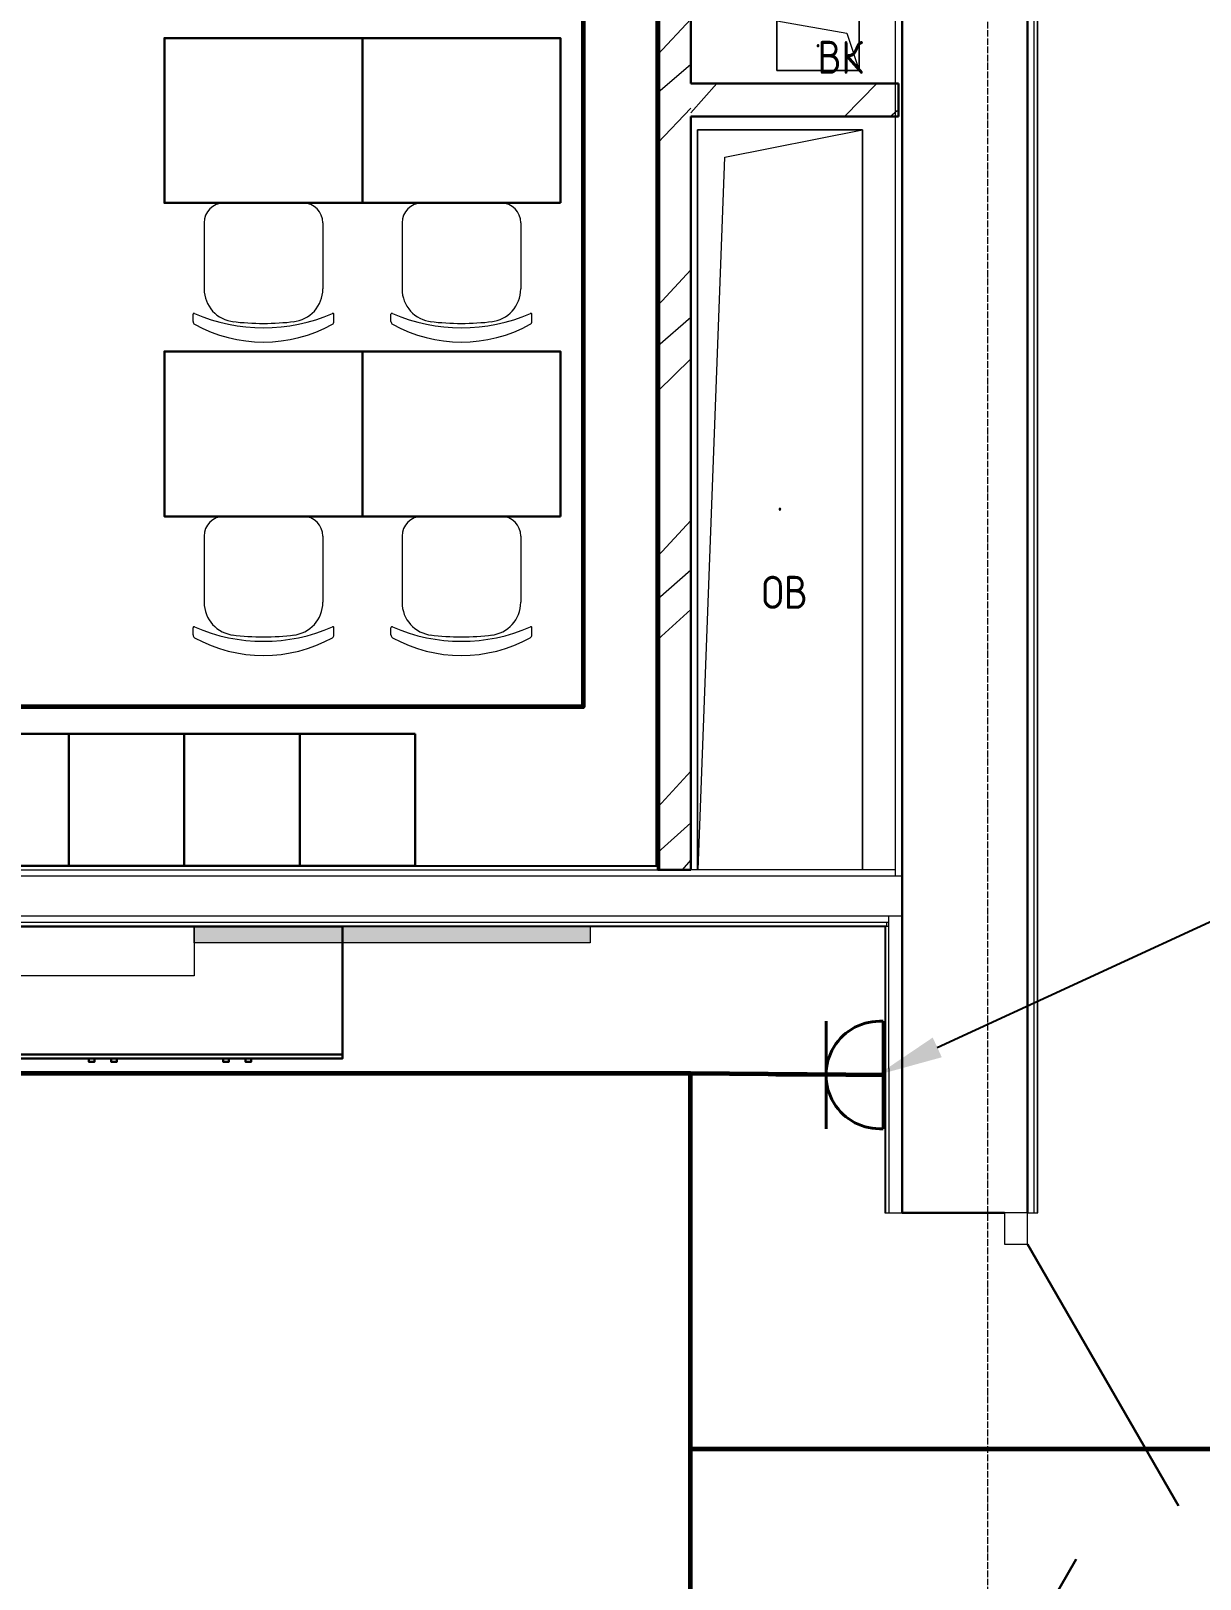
# Model space of a CAD drawing. Header units: millimetres. Extents: x -32 to 417638015, y -35 to 175284279.
# Drawn here: x 417128998 to 417132542, y 175258407 to 175263099 of the extents above; entities that cross this region are included whole.
import ezdxf
from ezdxf import colors
from ezdxf.entities.mleader import LeaderData, LeaderLine
from ezdxf.math import Vec2, Vec3

# ---------------------------------------------------------------- set-up
doc = ezdxf.new("R2010")
doc.units = ezdxf.units.MM
doc.linetypes.add('ADSK_Линия сетки', pattern=[25, 20, -2.5, 0, -2.5])
for name, color, linetype, lineweight in [('_ЭМ_гофра', 5, 'Continuous', 60), ('_ЭМ_ТХобщее_слой', 7, 'Continuous', 30), ('Аннотация', 7, 'Continuous', 18), ('Двери', 7, 'Continuous', 9), ('Обобщенные модели', 7, 'Continuous', 18), ('Оси', 253, 'Continuous', 9), ('Стены внутренние', 7, 'Continuous', 18), ('Стены несущие', 7, 'Continuous', 30), ('Стены отделка', 7, 'Continuous', 30), ('Стены перегородки', 7, 'Continuous', 30), ('Стены штриховка', 7, 'Continuous', 9), ('ТХ', 5, 'Continuous', 0), ('ШТРИХОВКА', 252, 'Continuous', 15), ('ЭМ', 5, 'Continuous', 40)]:
    doc.layers.add(name, color=color, linetype=linetype, lineweight=lineweight)
doc.layers.add('_ЭМ_Надписи', color=7, linetype='Continuous')
doc.layers.add('ЭОМ_Лотки рабочие', color=5, linetype='Continuous')
doc.styles.add('GOST Common_4', font='GOST_Common.ttf', dxfattribs={"width": 0.9, "height": 199.9999999999999})
doc.styles.add('ЭОМ', font='isocpeur.ttf', dxfattribs={"width": 0.85, "height": 250})
pattern_1 = [(45, (507.3426762534655, 158.9018102923892), (-381.6608851454391, 381.6608851454391), []), (45, (642.280676253431, 158.9018102923892), (0, 763.3217702908781), []), (45, (372.4046762534417, 158.9018102923892), (0, 763.3217702908781), [])]

# ---------------------------------------------------------------- blocks, each defined once
blk = doc.blocks.new('Стул ученич штабелир №5-7')
at = {"color": 0, "linetype": 'ByBlock', "lineweight": -2}
for p, q in [((-120.064222017827, -6.874120663269423e-05), (120.064222017827, 6.874120663269423e-05)), ((-120.0642220180016, -6.874130849610083e-05), (120.0642220177106, 6.874110476928763e-05)), ((-179.935777982173, -59.99993125879337), (-179.935777982173, -260.3112319844695)), ((-179.9357779823476, -59.99993125888795), (-179.9357779823476, -260.3112319845714)), ((180.064222017827, -59.99993125879337), (180.064222017827, -260.3112319844695)), ((180.0642220177106, -59.99993125888795), (180.0642220177106, -260.3112319845714)), ((-213.4357779821148, -359.0004116515302), (-213.4357779821148, -337.3406056039639)), ((-213.4357779822894, -359.0004116516247), (-213.4357779822894, -337.3406056040585)), ((213.564222017827, -359.0004116515302), (213.564222017827, -337.3406056039639)), ((213.5642220176524, -359.0004116516247), (213.5642220176524, -337.3406056040585))]:
    blk.add_line(p, q, dxfattribs=at)
for centre, radius, start, end in [((-119.9357779822312, -59.99993125879337), 60.00000000000227, 90, 180), ((-119.9357779823476, -59.99993125885157), 59.99999999995964, 90, 180), ((120.0642220178852, -59.99993125879337), 60.00000000000227, 0, 90), ((120.0642220177106, -59.99993125885157), 59.99999999995964, 0, 90), ((-79.93577798217302, -260.3112319844549), 100.0000000000176, 180, 264.2584419996841), ((-79.93577798234764, -260.3112319845568), 100.0000000000176, 180, 264.2584419996841), ((80.06422201782698, -260.3112319844549), 100.0000000000176, 275.7415580003159, 0), ((80.06422201765236, -260.3112319845568), 100.0000000000176, 275.7415580003159, 0), ((-210.435777982173, -337.3406056039494), 2.999999999983853, 63.89783268162118, 180), ((-210.4357779823476, -337.340605604044), 2.999999999983853, 63.89783268162118, 180), ((-203.435777982173, -359.0004116515447), 9.999999999989248, 180, 238.068250632605), ((-203.4357779823476, -359.0004116516466), 9.999999999989248, 180, 238.068250632605), ((0.06422201782697812, 142.3201924452005), 520.8201237039044, 246.3195110063149, 293.6804889936851), ((0.06422201765235513, 142.3201924450987), 520.8201237039044, 246.3195110063149, 293.6804889936851), ((0.06422201782697812, 9.04909030158342), 430.5490215606072, 240.9916647866204, 299.0083352133797), ((0.06422201765235513, 9.049090301488832), 430.5490215606072, 240.9916647866204, 299.0083352133797), ((0.06422201782697812, 435.5341415462426), 800.3966485555333, 263.2469772545854, 276.7530227454146), ((0.06422201765235513, 435.5341415461407), 800.3966485555333, 263.2469772545854, 276.7530227454146), ((203.564222017827, -359.0004116515447), 9.999999999989248, 301.931749367395, 0), ((203.5642220176524, -359.0004116516466), 9.999999999989248, 301.931749367395, 0), ((210.564222017827, -337.3406056039494), 2.999999999983853, 0, 116.1021673183788), ((210.5642220176524, -337.340605604044), 2.999999999983853, 0, 116.1021673183788)]:
    blk.add_arc(centre, radius, start, end, dxfattribs=at)
blk = doc.blocks.new('ТХ 3 этаж')
at = {"lineweight": 0}
h = blk.add_hatch(color=8, dxfattribs=at)
h.dxf.hatch_style = 1
h.paths.add_polyline_path([(6312.450251942559, 28725.66685804381), (6312.450251942559, 28675.66685804381), (5112.450251942559, 28675.66685804381), (5112.450251942559, 28725.66685804381)])
at = {"color": 8, "linetype": 'Continuous'}
blk.add_line((4112.450251942559, 28337.69435243245), (5562.450251942559, 28337.69435243245), dxfattribs=at)
at = {"color": 8}
for points in [[(5622.450251941744, 30918.33910162182), (5022.450251941744, 30918.33910162182), (5022.450251941744, 31418.33910162194), (5622.450251941744, 31418.33910162194)], [(6222.450251942209, 30918.33910162182), (5622.450251942209, 30918.33910162182), (5622.450251942209, 31418.33910162194), (6222.450251942209, 31418.33910162194)], [(5622.450251941744, 29968.33910162182), (5022.450251941744, 29968.33910162182), (5022.450251941744, 30468.33910162194), (5622.450251941744, 30468.33910162194)], [(6222.450251942209, 29968.33910162182), (5622.450251942209, 29968.33910162182), (5622.450251942209, 30468.33910162194), (6222.450251942209, 30468.33910162194)]]:
    blk.add_lwpolyline(points, close=True, dxfattribs=at)
for points in [[(4732.450251942559, 29309.66685804381), (4382.450251942559, 29309.66685804381), (4382.450251942559, 28909.66685804381), (4732.450251942559, 28909.66685804381), (4732.450251942559, 29309.66685804381)], [(5082.450251942559, 29309.66685804381), (4732.450251942559, 29309.66685804381), (4732.450251942559, 28909.66685804381), (5082.450251942559, 28909.66685804381), (5082.450251942559, 29309.66685804381)], [(5432.450251942559, 29309.66685804381), (5082.450251942559, 29309.66685804381), (5082.450251942559, 28909.66685804381), (5432.450251942559, 28909.66685804381), (5432.450251942559, 29309.66685804381)], [(5782.450251942559, 29309.66685804381), (5432.450251942559, 29309.66685804381), (5432.450251942559, 28909.66685804381), (5782.450251942559, 28909.66685804381), (5782.450251942559, 29309.66685804381)]]:
    blk.add_lwpolyline(points, dxfattribs=at)
at = {"color": 8, "linetype": 'Continuous', "lineweight": 5}
blk.add_lwpolyline([(5112.450251942559, 28575.66685804381), (3112.450251942559, 28575.66685804381), (3112.450251942559, 28725.66685804381), (5112.450251942559, 28725.66685804381)], close=True, dxfattribs=at)
at = {"color": 8, "linetype": 'Continuous'}
for points in [[(4112.450251942559, 28725.66685804381), (4112.450251942559, 28325.66685804381), (5562.450251942559, 28325.66685804381), (5562.450251942559, 28725.66685804381)], [(4810.682111009082, 28325.66685804381), (4793.304441219254, 28325.66685804381), (4793.304441219254, 28315.44542451791), (4810.682111009082, 28315.44542451791)], [(4878.360665223619, 28325.66685804381), (4860.982995433791, 28325.66685804381), (4860.982995433791, 28315.44542451791), (4878.360665223619, 28315.44542451791)], [(5217.704884970153, 28325.66685804381), (5200.327215180325, 28325.66685804381), (5200.327215180325, 28315.44542451791), (5217.704884970153, 28315.44542451791)], [(5285.38343918469, 28325.66685804381), (5268.005769394862, 28325.66685804381), (5268.005769394862, 28315.44542451791), (5285.38343918469, 28315.44542451791)]]:
    blk.add_lwpolyline(points, close=True, dxfattribs=at)
at = {"color": 8, "lineweight": 0}
blk.add_lwpolyline([(6312.450251942559, 28725.66685804381), (6312.450251942559, 28675.66685804381), (5112.450251942559, 28675.66685804381), (5112.450251942559, 28725.66685804381), (6312.450251942559, 28725.66685804381)], dxfattribs=at)
at = {"layer": 'ТХ', "color": 8, "lineweight": 0}
for p in [(5322.450251941744, 30918.33910162182), (5922.450251942675, 30918.33910162182), (5322.450251941744, 29968.33910162182), (5922.450251942675, 29968.33910162182)]:
    blk.add_blockref('Стул ученич штабелир №5-7', p, dxfattribs=at)
blk = doc.blocks.new('План 3 этажа')
at = {"layer": 'Стены внутренние', "lineweight": 9}
h = blk.add_hatch(dxfattribs=at)
h.set_pattern_fill('FP_1', color=8, style=0, pattern_type=2)
h.set_pattern_definition(pattern_1)
h.paths.add_polyline_path([(-493.2549954006099, 29016.20903639261), (-393.2549954006099, 29016.20903639261), (-393.2549954006099, 31628.69854756814), (-487.2549954006099, 31628.69854756814), (-487.2549954006099, 31577.29854756814), (-493.2549954006099, 31588.69854756814), (-493.2549954006099, 29245.13603528634)])
h = blk.add_hatch(dxfattribs=at)
h.set_pattern_fill('FP_1', color=8, style=0, pattern_type=2)
h.set_pattern_definition(pattern_1)
h.paths.add_polyline_path([(232.2813685841975, 31298.69854756816), (231.6272371496307, 31398.69854756816), (-393.2549954006099, 31398.69854756816), (-393.2549954006099, 31298.69854756816), (227.3426762534655, 31298.69854756816)])
at = {"layer": 'Двери', "color": 8}
for p, q in [((627.342676253463, 27975.90181029238), (557.3426762534675, 27975.90181029238)), ((557.3426762534675, 27975.90181029238), (557.3426762534673, 27880.90181029237)), ((627.3426762534627, 27880.90181029237), (627.342676253463, 27975.90181029238)), ((557.3426762534673, 27880.90181029237), (627.3426762534627, 27880.90181029237))]:
    blk.add_line(p, q, dxfattribs=at)
at = {"layer": 'Двери', "color": 8, "lineweight": 30}
for p, q in [((627.3426762534627, 27880.90181029237), (1084.842676253462, 27088.48856582961)), ((627.3426762534604, 26670.90181029237), (774.8426762534616, 26926.37930440878))]:
    blk.add_line(p, q, dxfattribs=at)
at = {"layer": 'Обобщенные модели', "color": 8}
for p, q in [((-132.6573237465374, 31438.69854756812), (-132.6573237465365, 31588.69854756812)), ((-132.6573237465365, 31588.69854756812), (79.84267625346604, 31551.19854756813)), ((-132.6573237465365, 31588.69854756812), (-132.6573237465374, 31438.69854756812)), ((117.3426762534683, 31588.69854756812), (117.3426762534674, 31438.69854756812)), ((117.3426762534674, 31438.69854756812), (117.3426762534683, 31588.69854756812)), ((79.84267625346604, 31551.19854756813), (117.3426762534674, 31438.69854756812)), ((117.3426762534674, 31438.69854756812), (-132.6573237465374, 31438.69854756812)), ((-132.6573237465374, 31438.69854756812), (117.3426762534674, 31438.69854756812)), ((-373.0919707080459, 29016.20903639257), (-373.0919707080459, 31258.69854756813)), ((-373.0919707080459, 31258.69854756813), (126.908029291954, 31258.69854756813)), ((126.908029291954, 31258.69854756813), (-373.0919707080459, 31258.69854756813)), ((-373.0919707080459, 31258.69854756813), (-373.0919707080459, 29016.20903639257)), ((-289.7586373747197, 31175.36521423479), (126.9080292919541, 31258.69854756813)), ((126.908029291954, 31258.69854756813), (126.908029291954, 29016.20903639257)), ((126.908029291954, 29016.20903639257), (126.908029291954, 31258.69854756813)), ((-370.9299222559994, 29016.20903639257), (-289.7586373747197, 31175.36521423479))]:
    blk.add_line(p, q, dxfattribs=at)
for centre, radius, start, end in [((-7.65732374653453, 31513.69854756812), 2.500000000000002, 89.99999999999945, 269.9999999999986), ((-7.65732374653453, 31513.69854756812), 2.500000000000002, 105.0000000000263, 180), ((-7.65732374653453, 31513.69854756812), 2.499999999999998, 209.9999999999997, 269.999999999999), ((-7.65732374653453, 31513.69854756812), 2.500000000000002, 269.9999999999992, 89.9999999999995), ((-7.65732374653453, 31513.69854756812), 2.499999999999999, 329.9999999999999, 74.99999999997331), ((-123.0919707080466, 30108.69854756812), 2.500000000000002, 0, 180), ((-123.0919707080466, 30108.69854756812), 2.500000000000002, 180, 0), ((-123.0919707080466, 30108.69854756812), 2.499999999999999, 60.0000000000418, 165.0000000000051), ((-123.0919707080466, 30108.69854756812), 2.500000000000002, 194.9999999999949, 270), ((-123.0919707080466, 30108.69854756812), 2.499999999999998, 299.9999999999575, 0)]:
    blk.add_arc(centre, radius, start, end, dxfattribs=at)
at = {"layer": 'Оси', "color": 8, "linetype": 'ADSK_Линия сетки'}
blk.add_line((506.9080292918952, -3523.687778418606), (506.9080292919534, 43515.24606842796), dxfattribs=at)
at = {"layer": 'Стены несущие', "color": 8}
for p, q in [((247.3426762534655, 28996.20903639256), (247.3426762535237, 34073.90181029239)), ((627.3426762534655, 27975.90181029238), (627.3426762535237, 34073.90181029239)), ((-493.2549954006099, 31628.6985475681), (-493.2549954006099, 29016.20903639257)), ((-393.2549954006099, 31398.69854756812), (-393.2549954006099, 31628.6985475681)), ((236.7450045993901, 31398.69854756812), (-393.2549954006099, 31398.69854756812)), ((236.7450045993901, 31298.69854756812), (236.7450045993901, 31398.69854756812)), ((-393.2549954006099, 31298.69854756812), (236.7450045993901, 31298.69854756812)), ((-393.2549954006099, 29016.20903639257), (-393.2549954006099, 31298.69854756812)), ((-493.2549954006099, 29016.20903639257), (-393.2549954006099, 29016.20903639257)), ((247.3426762534655, 28996.20903639256), (247.3426762534655, 27975.90181029238)), ((247.3426762534655, 27975.90181029238), (557.3426762534655, 27975.90181029238))]:
    blk.add_line(p, q, dxfattribs=at)
at = {"layer": 'Стены отделка', "color": 8, "lineweight": 9}
for p, q in [((659.3426762534655, 27975.90181029238), (659.3426762535237, 34073.90181029239)), ((-499.2549954006099, 31641.1985475681), (-499.2549954006099, 29028.20903639257)), ((-487.2549954006099, 29016.20903639256), (-487.2549954006099, 31641.1985475681)), ((227.3426762534655, 28996.20903639256), (227.3426762534655, 31628.6985475681)), ((-5890.445001929242, 29016.20903639259), (-493.2549954006099, 29016.20903639257)), ((-499.2549954006099, 29028.20903639257), (-5878.445001929242, 29028.20903639259)), ((227.3426762534655, 29016.20903639256), (-393.2549954006099, 29016.20903639257)), ((207.3426762534655, 28856.20903639256), (-5890.4450019293, 28856.20903639259)), ((201.3426762534655, 28844.20903639256), (201.3426762534655, 28856.20903639257)), ((207.3426762534655, 28413.54986376725), (207.3426762534655, 28876.20903639256)), ((-5878.4450019293, 28844.20903639259), (195.3426762534655, 28844.20903639256)), ((195.3426762534655, 28844.20903639256), (195.3426762534655, 27975.90181029238)), ((207.3426762534655, 28844.20903639256), (201.3426762534655, 28844.20903639256)), ((195.3426762534655, 27975.90181029238), (247.3426762534655, 27975.90181029238)), ((627.3426762534655, 27975.90181029238), (659.3426762534655, 27975.90181029238))]:
    blk.add_line(p, q, dxfattribs=at)
at = {"layer": 'Стены перегородки', "color": 8, "lineweight": 18}
for p, q in [((247.3426762534655, 28996.20903639256), (-5910.4450019293, 28996.20903639259)), ((-5910.4450019293, 28876.20903639259), (247.3426762534655, 28876.20903639257))]:
    blk.add_line(p, q, dxfattribs=at)
at = {"layer": 'Стены штриховка', "color": 8}
for p, q in [((647.3426762534655, 27975.90181029238), (647.3426762535237, 34073.90181029239)), ((657.3426762534655, 27975.90181029238), (657.3426762535237, 34073.90181029239)), ((-497.2549954006099, 31641.1985475681), (-497.2549954006099, 29026.20903639256)), ((-497.2549954006099, 29026.20903639257), (-5880.445001929242, 29026.20903639259)), ((-5880.4450019293, 28846.20903639259), (201.3426762534655, 28846.20903639256)), ((197.3426762534655, 28844.20903639256), (197.3426762534655, 27975.90181029238)), ((201.3426762534655, 28844.20903639256), (197.3426762534655, 28844.20903639256)), ((207.3426762534655, 28413.54986376725), (207.3426762534655, 27975.90181029238))]:
    blk.add_line(p, q, dxfattribs=at)
at = {"layer": 'ЭОМ_Лотки рабочие'}
blk.add_blockref('ТХ 3 этаж', (-7010.895253870607, 118.5421783487909), dxfattribs=at)
at = {"layer": 'Аннотация', "color": 8, "lineweight": 9, "char_height": 100, "width": 156.348, "attachment_point": 1, "line_spacing_factor": 1.022765581104984, "style": 'GOST Common_4'}
for s, insert in [('\\pxt3.6,7.2,10.8,14.4,18,21.6,25.2,28.8,32.4,36,39.6,43.2,46.8,50.4,54,57.6,61.2,64.8,68.4,72,75.6,79.2,82.8,86.4,90,93.6,97.2,100.8,104.4,108,111.6,115.2;{ВК}', (-8.801718993345276, 31528.4924817745)), ('\\pxt3.6,7.2,10.8,14.4,18,21.6,25.2,28.8,32.4,36,39.6,43.2,46.8,50.4,54,57.6,61.2,64.8,68.4,72,75.6,79.2,82.8,86.4,90,93.6,97.2,100.8,104.4,108,111.6,115.2;{ОВ}', (-178.417066999129, 29906.85513905303))]:
    blk.add_mtext(s, dxfattribs=dict(at, insert=insert))
blk = doc.blocks.new('_ЭМ_ТХ2_3 этаж_нов')
at = {"lineweight": 0}
h = blk.add_hatch(color=8, dxfattribs=at)
h.dxf.hatch_style = 1
h.paths.add_polyline_path([(5294.64696878026, 28690.3072261006), (5294.64696878026, 28640.3072261006), (4094.64696878026, 28640.3072261006), (4094.64696878026, 28690.3072261006)])
at = {"color": 8, "linetype": 'Continuous'}
blk.add_line((3094.64696878026, 28302.33472048923), (4544.64696878026, 28302.33472048923), dxfattribs=at)
at = {"color": 8}
for points in [[(4604.646968779445, 30882.9794696786), (4004.646968779445, 30882.9794696786), (4004.646968779445, 31382.9794696787), (4604.646968779445, 31382.9794696787)], [(5204.646968779911, 30882.9794696786), (4604.646968779911, 30882.9794696786), (4604.646968779911, 31382.9794696787), (5204.646968779911, 31382.9794696787)], [(4604.646968779445, 29932.9794696786), (4004.646968779445, 29932.9794696786), (4004.646968779445, 30432.9794696787), (4604.646968779445, 30432.9794696787)], [(5204.646968779911, 29932.9794696786), (4604.646968779911, 29932.9794696786), (4604.646968779911, 30432.9794696787), (5204.646968779911, 30432.9794696787)]]:
    blk.add_lwpolyline(points, close=True, dxfattribs=at)
for points in [[(3714.64696878026, 29274.30722610059), (3364.64696878026, 29274.30722610059), (3364.64696878026, 28874.30722610059), (3714.64696878026, 28874.30722610059), (3714.64696878026, 29274.30722610059)], [(4064.64696878026, 29274.30722610059), (3714.64696878026, 29274.30722610059), (3714.64696878026, 28874.30722610059), (4064.64696878026, 28874.30722610059), (4064.64696878026, 29274.30722610059)], [(4414.64696878026, 29274.30722610059), (4064.64696878026, 29274.30722610059), (4064.64696878026, 28874.30722610059), (4414.64696878026, 28874.30722610059), (4414.64696878026, 29274.30722610059)], [(4764.64696878026, 29274.30722610059), (4414.64696878026, 29274.30722610059), (4414.64696878026, 28874.30722610059), (4764.64696878026, 28874.30722610059), (4764.64696878026, 29274.30722610059)]]:
    blk.add_lwpolyline(points, dxfattribs=at)
at = {"color": 8, "linetype": 'Continuous', "lineweight": 5}
blk.add_lwpolyline([(4094.64696878026, 28540.30722610061), (2094.64696878026, 28540.30722610061), (2094.64696878026, 28690.3072261006), (4094.64696878026, 28690.3072261006)], close=True, dxfattribs=at)
at = {"color": 8, "linetype": 'Continuous'}
for points in [[(3094.64696878026, 28690.3072261006), (3094.64696878026, 28290.3072261006), (4544.64696878026, 28290.3072261006), (4544.64696878026, 28690.3072261006)], [(3792.878827846784, 28290.3072261006), (3775.501158056955, 28290.3072261006), (3775.501158056955, 28280.0857925747), (3792.878827846784, 28280.0857925747)], [(3860.557382061321, 28290.3072261006), (3843.179712271492, 28290.3072261006), (3843.179712271492, 28280.0857925747), (3860.557382061321, 28280.0857925747)], [(4199.901601807855, 28290.3072261006), (4182.523932018026, 28290.3072261006), (4182.523932018026, 28280.0857925747), (4199.901601807855, 28280.0857925747)], [(4267.580156022392, 28290.3072261006), (4250.202486232563, 28290.3072261006), (4250.202486232563, 28280.0857925747), (4267.580156022392, 28280.0857925747)]]:
    blk.add_lwpolyline(points, close=True, dxfattribs=at)
at = {"color": 8, "lineweight": 0}
blk.add_lwpolyline([(5294.64696878026, 28690.3072261006), (5294.64696878026, 28640.3072261006), (4094.64696878026, 28640.3072261006), (4094.64696878026, 28690.3072261006), (5294.64696878026, 28690.3072261006)], dxfattribs=at)
at = {"layer": 'ТХ', "color": 8, "lineweight": 0}
for p in [(4304.646968779445, 30882.9794696786), (4904.646968780376, 30882.9794696786), (4304.646968779445, 29932.9794696786), (4904.646968780376, 29932.9794696786)]:
    blk.add_blockref('Стул ученич штабелир №5-7', p, dxfattribs=at)
blk = doc.blocks.new('1м розетка IP20')
at = {"layer": 'ЭМ', "color": 5}
for p, q in [((-10.46755168188247, 162.7321568910265), (-10.46755168192612, -162.7321568912412)), ((163.0684657593665, 162.7321568816078), (163.0684657593374, -162.7321569010965)), ((-10.46755168189702, -1.091393642127514e-10), (315.4856732268672, -3.637978807091713e-11))]:
    blk.add_line(p, q, dxfattribs=at)
blk.add_arc((0, 0), 163.0684657580474, 266.3195877734414, 93.6804122265587, dxfattribs=at)

msp = doc.modelspace()

# ---------------------------------------------------------------- linework, layer by layer
at = {"layer": '_ЭМ_гофра', "linetype": 'ByBlock'}
for points in [[(417126311.3208384, 175267643.8266903), (417131179.7836601, 175267643.8266903), (417131179.7836601, 175263704.4571696), (417130671.9000699, 175263704.4571696), (417130671.9000699, 175261050.2148991), (417126027.1716712, 175261050.2148991), (417126032.7336128, 175260568.8721872)], [(417130997.3636516, 175253090.957278), (417130997.3636516, 175259938.6647969), (417126406.7484149, 175259938.6647969), (417126166.7749418, 175260396.8721872)], [(417131586.9266139, 175259934.6106932), (417130997.3636516, 175259938.6647969)], [(417130997.3636516, 175258801.6805926), (417132663.3096298, 175258801.6805926)]]:
    msp.add_lwpolyline(points, dxfattribs=at)

# ---------------------------------------------------------------- block references
at = {"layer": '_ЭМ_ТХобщее_слой', "lineweight": 50}
msp.add_blockref('_ЭМ_ТХ2_3 этаж_нов', (417125398.491967, 175231694.5649611), dxfattribs=at)
at = {"layer": 'ШТРИХОВКА'}
msp.add_blockref('План 3 этажа', (417131391.5839376, 175231540.6631508), dxfattribs=at)
at = {"layer": 'ЭМ', "rotation": 180}
msp.add_blockref('1м розетка IP20', (417131571.3962443, 175259934.6106932), dxfattribs=at)

# ---------------------------------------------------------------- leaders
at = {"layer": '_ЭМ_Надписи', "color": 7, "ltscale": 5}
ml = msp.add_multileader_mtext('Standard', dxfattribs=at)
ml.set_content('{\\fGOST Common|b0|i0|c204|p34;\\W0.9;\\C256;3ЩРС-1\\fISOCPEUR|b0|i0|c204|p34;\\W0.85; Гр.3 Резерв\\P\\fGOST Common|b0|i0|c0|p34;\\W0.9;h=\\fGOST Common|b0|i0|c204|p34;1\\fGOST Common|b0|i0|c0|p34;.\\fGOST Common|b0|i0|c204|p34;8м}', color=1, style='ЭОМ')
ml.set_leader_properties()
ml.build(insert=Vec2(0, 0))
ml.multileader.update_dxf_attribs({"text_left_attachment_type": 6, "text_right_attachment_type": 6, "dogleg_length": 0, "arrow_head_size": 200})
ctx = ml.context
ctx.base_point, ctx.char_height, ctx.arrow_head_size, ctx.landing_gap_size, ctx.plane_origin = Vec3(417136033.9634953, 175261992.4376965), 250, 200, 0, Vec3(417103717.098837, 175275276.8055092)
ctx.left_attachment, ctx.right_attachment = 6, 6
notes = []
notes.append((ctx, [(0, (1, 1, 0), (417136033.9634953, 175261992.4376965), (1, 0), 0, [(0, [(417131563.8937576, 175259934.6106932)], 0, [])])]))
ctx.mtext.insert, ctx.mtext.width, ctx.mtext.defined_height, ctx.mtext.flow_direction = Vec3(417136033.9634953, 175262292.4376965), 2273.287500041229, 545.6159617257083, 5
for ctx, leaders in notes:
    for number, flags, end, landing, length, lines in leaders:
        leader = LeaderData()
        leader.index, (leader.has_last_leader_line, leader.has_dogleg_vector, leader.attachment_direction) = number, flags
        leader.last_leader_point, leader.dogleg_vector, leader.dogleg_length = Vec3(end), Vec3(landing), length
        for number, points, colour, breaks in lines:
            line = LeaderLine()
            line.index, line.vertices, line.color, line.breaks = number, Vec3.list(points), colors.encode_raw_color(colour), breaks
            leader.lines.append(line)
        ctx.leaders.append(leader)

doc.saveas('drawing.dxf')
